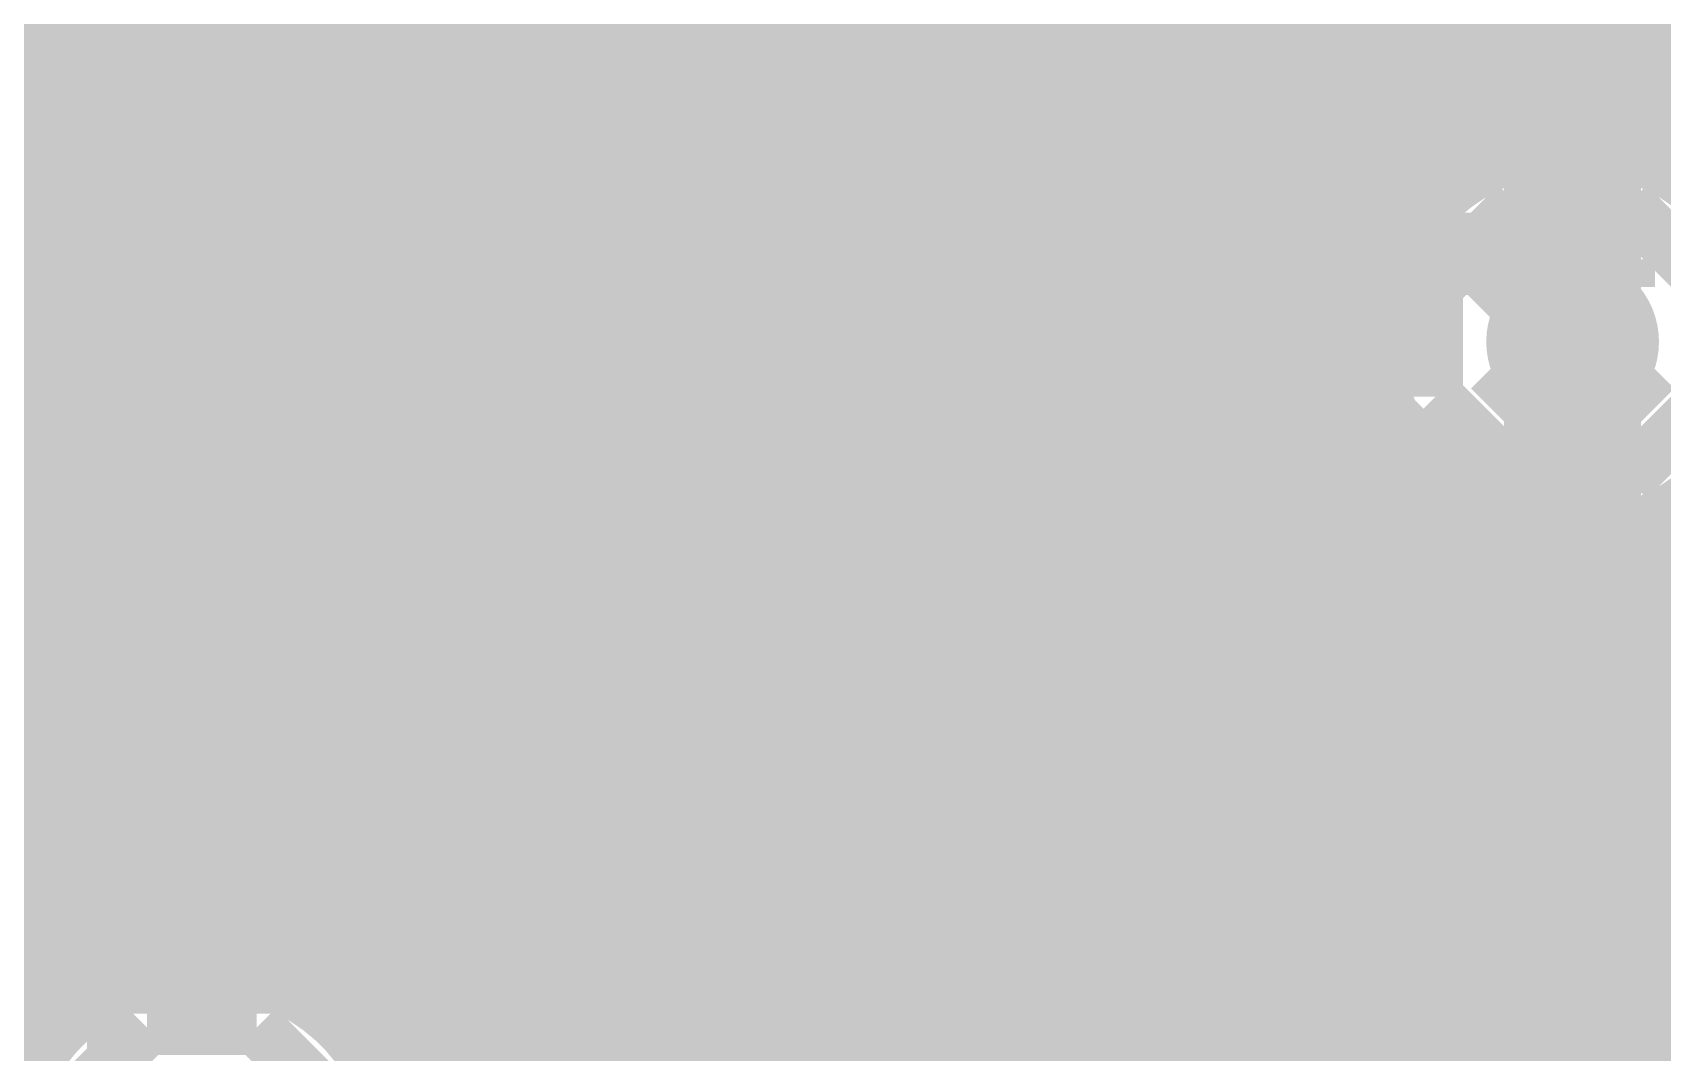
# Model space of a CAD drawing. Extents: x -5 to 157, y -120 to 103.
# Drawn here: x 25.25 to 32.8, y 11.19 to 15.91 of the extents above; entities that cross this region are included whole.
import ezdxf

# ---------------------------------------------------------------- set-up
doc = ezdxf.new("R2010")
doc.units = 0
doc.header["$MEASUREMENT"] = 0
doc.layers.get('0').update_dxf_attribs({"linetype": 'CONTINUOUS'})
for name, color, linetype in [('22-304-2_BOT', 7, 'CONTINUOUS'), ('22-304-2_DRD', 7, 'CONTINUOUS'), ('22-304-2_DRL', 2, 'CONTINUOUS'), ('22-304-2_IN1', 4, 'CONTINUOUS'), ('22-304-2_IN2', 3, 'CONTINUOUS'), ('22-304-2_SMB', 5, 'CONTINUOUS'), ('22-304-2_SMT', 10, 'CONTINUOUS'), ('22-304-2_SPB', 14, 'CONTINUOUS'), ('22-304-2_SSB', 12, 'CONTINUOUS'), ('22-304-2_TOP', 13, 'CONTINUOUS'), ('THRUHOLE_TAP', 7, 'CONTINUOUS')]:
    doc.layers.add(name, color=color, linetype=linetype)

# ---------------------------------------------------------------- blocks, each defined once
blk = doc.blocks.new('ROUND_35')
at = {"const_width": 0.40005}
blk.add_lwpolyline([(-0.200024, 0, 1), (0.200024, 0, 1)], format="xyb", close=True, dxfattribs=at)
blk = doc.blocks.new('ROUND_39')
at = {"const_width": 0.40005}
blk.add_lwpolyline([(-0.200024, 0, 1), (0.200024, 0, 1)], format="xyb", close=True, dxfattribs=at)
blk = doc.blocks.new('RECTANGLE_23')
blk.add_solid([(1.49987, 2.16027), (1.49987, -2.16027), (-1.49987, 2.16027), (-1.49987, -2.16027)])
blk = doc.blocks.new('RECTANGLE_24')
blk.add_solid([(0.82423, 0.22479), (0.82423, -0.22479), (-0.82423, 0.22479), (-0.82423, -0.22479)])
blk = doc.blocks.new('ROUND_86')
at = {"const_width": 0.10033}
blk.add_lwpolyline([(-0.050164, 0, 1), (0.050164, 0, 1)], format="xyb", close=True, dxfattribs=at)
blk = doc.blocks.new('ROUND_88')
at = {"const_width": 0.10033}
blk.add_lwpolyline([(-0.050164, 0, 1), (0.050164, 0, 1)], format="xyb", close=True, dxfattribs=at)
blk = doc.blocks.new('ROUND_42')
at = {"const_width": 0.40005}
blk.add_lwpolyline([(-0.200024, 0, 1), (0.200024, 0, 1)], format="xyb", close=True, dxfattribs=at)
blk = doc.blocks.new('ROUND_80')
at = {"const_width": 0.10033}
blk.add_lwpolyline([(-0.050164, 0, 1), (0.050164, 0, 1)], format="xyb", close=True, dxfattribs=at)

msp = doc.modelspace()

# ---------------------------------------------------------------- linework, layer by layer
at = {"layer": '22-304-2_BOT'}
for points, const_width in [([(27.686, 45.65904), (27.686, 7.47522)], 0.254), ([(27.9146, 45.58792), (27.9146, 7.51078)], 0.254), ([(28.1432, 32.73552), (28.1432, 9.73836)], 0.254), ([(28.3718, 32.36976), (28.3718, 9.92886)], 0.254), ([(28.6004, 32.13862), (28.6004, 13.61948)], 0.254), ([(28.829, 31.91002), (28.829, 13.85062)], 0.254), ([(27.4574, 31.6357), (27.4574, 7.37108)], 0.254), ([(27.2288, 21.76526), (27.2288, 7.16788)], 0.254), ([(27.0002, 21.53666), (27.0002, 9.2456)], 0.254), ([(26.543, 21.3995), (26.543, 11.41984)], 0.254), ([(26.7716, 21.43252), (26.7716, 11.19886)], 0.254), ([(25.6286, 21.2344), (25.6286, 11.47826)], 0.254), ([(25.8572, 21.2344), (25.8572, 11.557)], 0.254), ([(26.0858, 21.2344), (26.0858, 11.57478)], 0.254), ([(26.3144, 21.2344), (26.3144, 11.5316)], 0.254), ([(41.91, 16.51), (41.783, 16.51), (38.354, 13.081), (32.512, 13.081), (31.35884, 14.23416), (30.35554, 14.23416)], 0.381), ([(25.58796, 16.10106), (25.58796, 15.61846)], 0.254), ([(25.58796, 16.10106), (25.58796, 15.61846)], 0.254), ([(29.02204, 16.10106), (29.02204, 15.61846)], 0.254), ([(29.02204, 16.10106), (29.02204, 15.61846)], 0.254), ([(29.02204, 15.9258), (25.58796, 15.9258)], 0.254), ([(29.02204, 15.6972), (25.58796, 15.6972)], 0.254), ([(25.58796, 15.61846), (25.58796, 15.45336)], 0.254), ([(25.58796, 15.61846), (25.58796, 15.45336)], 0.254), ([(29.02204, 15.61846), (29.02204, 15.45336)], 0.254), ([(29.02204, 15.61846), (29.02204, 15.45336)], 0.254), ([(33.8836, 14.605), (33.782, 14.605), (32.85236, 15.53464), (30.35554, 15.53464)], 0.381), ([(29.02204, 15.4686), (25.58796, 15.4686)], 0.254), ([(25.58796, 15.45336), (25.58796, 14.96822)], 0.254), ([(25.58796, 15.45336), (25.58796, 14.96822)], 0.254), ([(29.02204, 15.45336), (29.02204, 14.96822)], 0.254), ([(29.02204, 15.45336), (29.02204, 14.96822)], 0.254), ([(29.02204, 15.24), (25.58796, 15.24)], 0.254), ([(29.02204, 15.0114), (25.58796, 15.0114)], 0.254), ([(25.58796, 14.96822), (25.58796, 14.80312)], 0.254), ([(25.58796, 14.96822), (25.58796, 14.80312)], 0.254), ([(29.02204, 14.96822), (29.02204, 14.80312)], 0.254), ([(29.02204, 14.96822), (29.02204, 14.80312)], 0.254), ([(32.385, 14.478), (31.9786, 14.8844), (30.35554, 14.8844)], 0.381), ([(30.35554, 14.8844), (31.9786, 14.8844), (32.385, 14.478)], 0.381), ([(25.58796, 14.80312), (25.58796, 14.31798)], 0.254), ([(25.58796, 14.80312), (25.58796, 14.31798)], 0.254), ([(29.02204, 14.7828), (25.58796, 14.7828)], 0.254), ([(29.02204, 14.80312), (29.02204, 14.31798)], 0.254), ([(29.02204, 14.80312), (29.02204, 14.31798)], 0.254), ([(29.02204, 14.5542), (25.58796, 14.5542)], 0.254), ([(29.02204, 14.3256), (25.58796, 14.3256)], 0.254), ([(25.58796, 14.31798), (25.58796, 14.15288)], 0.254), ([(25.58796, 14.31798), (25.58796, 14.15288)], 0.254), ([(29.02204, 14.31798), (29.02204, 14.15288)], 0.254), ([(29.02204, 14.31798), (29.02204, 14.15288)], 0.254), ([(25.58796, 14.15288), (25.58796, 13.66774)], 0.254), ([(25.58796, 14.15288), (25.58796, 13.66774)], 0.254), ([(29.02204, 14.15288), (29.02204, 14.04366)], 0.254), ([(29.02204, 14.15288), (29.02204, 14.04366)], 0.254), ([(29.02204, 14.097), (25.58796, 14.097)], 0.254), ([(29.00934, 14.0335), (28.6385, 13.66012)], 0.254), ([(28.84424, 13.8684), (25.58796, 13.8684)], 0.254), ([(25.58796, 13.66774), (25.58796, 13.50264)], 0.254), ([(25.58796, 13.66774), (25.58796, 13.50264)], 0.254), ([(28.61818, 13.6398), (25.58796, 13.6398)], 0.254), ([(27.9019, -1.07696), (29.65704, -1.07696), (30.226, -0.508), (30.226, 10.668), (29.083, 11.811), (29.083, 13.208), (29.45892, 13.58392), (30.35554, 13.58392)], 0.254), ([(25.58796, 13.50264), (25.58796, 12.8524)], 0.254), ([(28.48102, 13.4112), (25.58796, 13.4112)], 0.254), ([(28.448, 13.1826), (25.58796, 13.1826)], 0.254), ([(28.448, 13.208), (28.448, 11.811)], 0.254), ([(28.448, 12.954), (25.58796, 12.954)], 0.254), ([(30.35554, 12.93622), (30.35554, 12.065)], 0.254), ([(30.35554, 12.93622), (30.35554, 12.065)], 0.254), ([(31.6865, 12.91844), (32.01162, 12.59332)], 0.254), ([(31.6865, 12.91844), (31.6865, 12.8524)], 0.254), ([(31.6865, 12.91844), (31.6865, 12.8524)], 0.254), ([(25.58796, 12.8524), (25.58796, 12.20216)], 0.254), ([(31.6865, 12.8524), (31.6865, 12.20216)], 0.254), ([(31.8008, 12.80414), (31.8008, 3.5306)], 0.254), ([(28.448, 12.7254), (25.58796, 12.7254)], 0.254), ([(31.87954, 12.7254), (31.6865, 12.7254)], 0.254), ([(32.0294, 12.57554), (32.0294, 3.5306)], 0.254), ([(28.448, 12.4968), (25.58796, 12.4968)], 0.254), ([(32.12846, 12.4968), (31.6865, 12.4968)], 0.254), ([(32.258, 12.43076), (32.258, 3.5306)], 0.254), ([(32.4866, 12.3825), (32.4866, 3.5306)], 0.254), ([(38.354, 12.3825), (32.512, 12.3825)], 0.254), ([(32.7152, 12.3825), (32.7152, 3.5306)], 0.254), ([(28.448, 12.2682), (25.58796, 12.2682)], 0.254), ([(38.92804, 12.2682), (31.6865, 12.2682)], 0.254), ([(25.58796, 12.20216), (23.2156, 12.20216)], 0.254), ([(25.1714, 12.20216), (25.1714, 10.9474)], 0.254), ([(25.4, 12.20216), (25.4, 11.3157)], 0.254), ([(29.718, 12.20216), (29.718, 12.07262)], 0.254), ([(31.6865, 12.20216), (29.718, 12.20216)], 0.254), ([(29.7434, 12.20216), (29.7434, 12.04722)], 0.254), ([(29.972, 12.20216), (29.972, 11.81862)], 0.254), ([(30.2006, 12.20216), (30.2006, 11.59002)], 0.254), ([(30.4292, 12.20216), (30.4292, 11.36142)], 0.254), ([(30.6578, 12.20216), (30.6578, 11.13282)], 0.254), ([(30.8864, 12.20216), (30.8864, 3.5306)], 0.254), ([(31.115, 12.20216), (31.115, 3.5306)], 0.254), ([(31.3436, 12.20216), (31.3436, 3.5306)], 0.254), ([(31.5722, 12.20216), (31.5722, 3.5306)], 0.254), ([(28.448, 12.0396), (23.2156, 12.0396)], 0.254), ([(29.718, 12.07262), (30.67558, 11.11758)], 0.254), ([(38.69944, 12.0396), (29.75102, 12.0396)], 0.254), ([(28.448, 11.811), (23.2156, 11.811)], 0.254), ([(38.47084, 11.811), (29.97962, 11.811)], 0.254), ([(28.49118, 11.5824), (23.2156, 11.5824)], 0.254), ([(38.24224, 11.5824), (30.20822, 11.5824)], 0.254), ([(25.44064, 11.3538), (23.2156, 11.3538)], 0.254), ([(28.64104, 11.3538), (26.62936, 11.3538)], 0.254), ([(28.6004, 11.39698), (28.6004, 10.02284)], 0.254), ([(28.6385, 11.35888), (29.591, 10.40384)], 0.254), ([(38.01364, 11.3538), (30.43682, 11.3538)], 0.254), ([(25.25014, 11.1252), (23.2156, 11.1252)], 0.254), ([(28.86964, 11.1252), (26.81986, 11.1252)], 0.254), ([(28.829, 11.16584), (28.829, 10.05078)], 0.254), ([(37.78504, 11.1252), (30.66542, 11.1252)], 0.254)]:
    msp.add_lwpolyline(points, dxfattribs=dict(at, const_width=const_width))
at = {"layer": '22-304-2_BOT', "const_width": 0.254}
for points in [[(28.63342, 13.65758, 0.1989124), (28.4472, 13.208)], [(28.63342, 13.65758, 0.1989124), (28.4472, 13.208)], [(32.0167, 12.5857, 0.1989124), (32.512, 12.38054)], [(32.0167, 12.5857, 0.1989124), (32.512, 12.38054)], [(28.448, 11.811, 0.1989124), (28.63399, 11.36199)], [(28.448, 11.811, 0.1989124), (28.63399, 11.36199)], [(26.035, 11.57478, 0.4142136), (25.12822, 10.668)], [(26.94178, 10.668, 0.4142136), (26.035, 11.57478)], [(30.861, 10.668, 0.1989124), (30.67501, 11.11701)]]:
    msp.add_lwpolyline(points, format="xyb", dxfattribs=at)
at = {"layer": '22-304-2_DRD', "const_width": 0.254}
for points in [[(26.67, 16.256), (27.051, 15.875)], [(27.559, 15.875), (27.94, 16.256)], [(27.051, 15.875), (27.559, 15.875)], [(26.035, 15.494), (25.654, 15.113)], [(26.543, 15.494), (26.035, 15.494)], [(26.924, 15.113), (26.543, 15.494)], [(28.067, 15.494), (27.686, 15.113)], [(28.575, 15.494), (28.067, 15.494)], [(28.956, 15.113), (28.575, 15.494)], [(26.035, 15.24), (26.035, 15.113)], [(26.162, 15.24), (26.035, 15.24)], [(26.162, 15.113), (26.162, 15.24)], [(26.416, 15.24), (26.416, 15.113)], [(26.543, 15.24), (26.416, 15.24)], [(26.543, 15.113), (26.543, 15.24)], [(28.067, 15.24), (28.067, 15.113)], [(28.194, 15.24), (28.067, 15.24)], [(28.194, 15.113), (28.194, 15.24)], [(28.448, 15.24), (28.448, 15.113)], [(28.575, 15.24), (28.448, 15.24)], [(28.575, 15.113), (28.575, 15.24)], [(25.654, 15.113), (25.654, 14.605)], [(26.035, 15.113), (26.162, 15.113)], [(26.416, 15.113), (26.543, 15.113)], [(26.924, 14.605), (26.924, 15.113)], [(27.686, 15.113), (27.686, 14.605)], [(28.067, 15.113), (28.194, 15.113)], [(28.448, 15.113), (28.575, 15.113)], [(28.956, 14.605), (28.956, 15.113)], [(32.131, 15.113), (31.75, 14.732)], [(32.131, 15.113), (31.75, 14.732)], [(32.639, 15.113), (32.131, 15.113)], [(32.639, 15.113), (32.131, 15.113)], [(33.02, 14.732), (32.639, 15.113)], [(33.02, 14.732), (32.639, 15.113)], [(32.131, 14.859), (32.131, 14.732)], [(32.258, 14.859), (32.131, 14.859)], [(32.131, 14.859), (32.131, 14.732)], [(32.258, 14.859), (32.131, 14.859)], [(32.258, 14.732), (32.258, 14.859)], [(32.258, 14.732), (32.258, 14.859)], [(32.512, 14.859), (32.512, 14.732)], [(32.639, 14.859), (32.512, 14.859)], [(32.512, 14.859), (32.512, 14.732)], [(32.639, 14.859), (32.512, 14.859)], [(32.639, 14.732), (32.639, 14.859)], [(32.639, 14.732), (32.639, 14.859)], [(26.162, 14.478), (25.908, 14.732)], [(26.67, 14.732), (26.416, 14.478)], [(28.194, 14.478), (27.94, 14.732)], [(28.702, 14.732), (28.448, 14.478)], [(31.75, 14.732), (31.75, 14.224)], [(31.75, 14.732), (31.75, 14.224)], [(32.131, 14.732), (32.258, 14.732)], [(32.131, 14.732), (32.258, 14.732)], [(32.512, 14.732), (32.639, 14.732)], [(32.512, 14.732), (32.639, 14.732)], [(25.654, 14.605), (26.035, 14.224)], [(26.543, 14.224), (26.924, 14.605)], [(27.686, 14.605), (28.067, 14.224)], [(28.575, 14.224), (28.956, 14.605)], [(26.416, 14.478), (26.162, 14.478)], [(28.448, 14.478), (28.194, 14.478)], [(32.258, 14.097), (32.004, 14.351)], [(32.258, 14.097), (32.004, 14.351)], [(32.766, 14.351), (32.512, 14.097)], [(32.766, 14.351), (32.512, 14.097)], [(26.035, 14.224), (26.543, 14.224)], [(28.067, 14.224), (28.575, 14.224)], [(31.75, 14.224), (32.131, 13.843)], [(31.75, 14.224), (32.131, 13.843)], [(32.639, 13.843), (33.02, 14.224)], [(32.639, 13.843), (33.02, 14.224)], [(32.512, 14.097), (32.258, 14.097)], [(32.512, 14.097), (32.258, 14.097)], [(32.131, 13.843), (32.639, 13.843)], [(32.131, 13.843), (32.639, 13.843)], [(26.035, 13.462), (25.654, 13.081)], [(26.543, 13.462), (26.035, 13.462)], [(26.924, 13.081), (26.543, 13.462)], [(28.067, 13.462), (27.686, 13.081)], [(28.575, 13.462), (28.067, 13.462)], [(28.956, 13.081), (28.575, 13.462)], [(26.035, 13.208), (26.035, 13.081)], [(26.162, 13.208), (26.035, 13.208)], [(26.162, 13.081), (26.162, 13.208)], [(26.416, 13.208), (26.416, 13.081)], [(26.543, 13.208), (26.416, 13.208)], [(26.543, 13.081), (26.543, 13.208)], [(28.067, 13.208), (28.067, 13.081)], [(28.194, 13.208), (28.067, 13.208)], [(28.194, 13.081), (28.194, 13.208)], [(28.448, 13.208), (28.448, 13.081)], [(28.575, 13.208), (28.448, 13.208)], [(28.575, 13.081), (28.575, 13.208)], [(25.654, 13.081), (25.654, 12.573)], [(26.035, 13.081), (26.162, 13.081)], [(26.416, 13.081), (26.543, 13.081)], [(26.924, 12.573), (26.924, 13.081)], [(27.686, 13.081), (27.686, 12.573)], [(28.067, 13.081), (28.194, 13.081)], [(28.448, 13.081), (28.575, 13.081)], [(28.956, 12.573), (28.956, 13.081)], [(26.162, 12.446), (25.908, 12.7)], [(26.67, 12.7), (26.416, 12.446)], [(28.194, 12.446), (27.94, 12.7)], [(28.702, 12.7), (28.448, 12.446)], [(30.10154, 12.7), (29.72054, 12.319)], [(30.10154, 12.7), (29.72054, 12.319)], [(30.60954, 12.7), (30.10154, 12.7)], [(30.60954, 12.7), (30.10154, 12.7)], [(30.99054, 12.319), (30.60954, 12.7)], [(30.99054, 12.319), (30.60954, 12.7)], [(25.654, 12.573), (26.035, 12.192)], [(26.543, 12.192), (26.924, 12.573)], [(27.686, 12.573), (28.067, 12.192)], [(28.575, 12.192), (28.956, 12.573)], [(26.416, 12.446), (26.162, 12.446)], [(28.448, 12.446), (28.194, 12.446)], [(30.10154, 12.446), (30.10154, 12.319)], [(30.22854, 12.446), (30.10154, 12.446)], [(30.10154, 12.446), (30.10154, 12.319)], [(30.22854, 12.446), (30.10154, 12.446)], [(30.22854, 12.319), (30.22854, 12.446)], [(30.22854, 12.319), (30.22854, 12.446)], [(30.48254, 12.446), (30.48254, 12.319)], [(30.60954, 12.446), (30.48254, 12.446)], [(30.48254, 12.446), (30.48254, 12.319)], [(30.60954, 12.446), (30.48254, 12.446)], [(30.60954, 12.319), (30.60954, 12.446)], [(30.60954, 12.319), (30.60954, 12.446)], [(29.72054, 12.319), (29.72054, 11.811)], [(29.72054, 12.319), (29.72054, 11.811)], [(30.10154, 12.319), (30.22854, 12.319)], [(30.10154, 12.319), (30.22854, 12.319)], [(30.48254, 12.319), (30.60954, 12.319)], [(30.48254, 12.319), (30.60954, 12.319)], [(30.99054, 11.811), (30.99054, 12.319)], [(30.99054, 11.811), (30.99054, 12.319)], [(26.035, 12.192), (26.543, 12.192)], [(28.067, 12.192), (28.575, 12.192)], [(30.22854, 11.684), (29.97454, 11.938)], [(30.22854, 11.684), (29.97454, 11.938)], [(30.73654, 11.938), (30.48254, 11.684)], [(30.73654, 11.938), (30.48254, 11.684)], [(29.72054, 11.811), (30.10154, 11.43)], [(29.72054, 11.811), (30.10154, 11.43)], [(30.60954, 11.43), (30.99054, 11.811)], [(30.60954, 11.43), (30.99054, 11.811)], [(30.48254, 11.684), (30.22854, 11.684)], [(30.48254, 11.684), (30.22854, 11.684)], [(30.10154, 11.43), (30.60954, 11.43)], [(30.10154, 11.43), (30.60954, 11.43)], [(25.781, 11.303), (25.4, 10.922)], [(25.781, 11.303), (25.4, 10.922)], [(26.289, 11.303), (25.781, 11.303)], [(26.289, 11.303), (25.781, 11.303)], [(26.67, 10.922), (26.289, 11.303)], [(26.67, 10.922), (26.289, 11.303)]]:
    msp.add_lwpolyline(points, dxfattribs=at)
at = {"layer": '22-304-2_IN1', "const_width": 0.254}
for points in [[(29.4132, 49.78908), (29.4132, 11.557)], [(31.4706, 33.44926), (31.4706, 11.557)], [(25.2984, 25.0825), (25.2984, 11.557)], [(31.242, 20.7645), (31.242, 12.2555)], [(29.6418, 20.39366), (29.6418, 12.62634)], [(31.0134, 20.33016), (31.0134, 12.68984)], [(29.8704, 20.18792), (29.8704, 12.83208)], [(30.7848, 20.1549), (30.7848, 12.86256)], [(30.099, 20.08378), (30.099, 12.93622)], [(30.3276, 20.04822), (30.3276, 12.97178)], [(30.5562, 20.06854), (30.5562, 12.94892)], [(29.1846, 17.8816), (29.1846, 15.1384)], [(31.6992, 17.82064), (31.6992, 15.07236)], [(25.527, 17.66824), (25.527, 15.35176)], [(31.9278, 17.63014), (31.9278, 15.26286)], [(32.8422, 17.63014), (32.8422, 15.26286)], [(28.956, 17.5133), (28.956, 15.5067)], [(32.1564, 17.53616), (32.1564, 15.35684)], [(32.385, 17.50822), (32.385, 15.38478)], [(32.6136, 17.53616), (32.6136, 15.35684)], [(25.7556, 17.42694), (25.7556, 15.59306)], [(28.7274, 17.3482), (28.7274, 15.66926)], [(25.9842, 17.30502), (25.9842, 15.71244)], [(26.2128, 17.25676), (26.2128, 15.76324)], [(28.2702, 17.25422), (28.2702, 15.76578)], [(28.4988, 17.26946), (28.4988, 15.748)], [(26.4414, 16.2306), (26.4414, 15.75308)], [(28.0416, 15.97914), (28.0416, 15.7226)], [(26.71064, 15.8242), (22.60092, 15.8242)], [(26.67, 15.8623), (26.67, 15.68196)], [(38.9255, 15.8242), (27.89936, 15.8242)], [(27.813, 15.75816), (27.813, 15.61084)], [(26.8986, 15.6972), (26.8986, 15.5321)], [(25.75814, 15.5956), (22.62378, 15.5956)], [(27.79014, 15.5956), (26.81986, 15.5956)], [(27.1272, 15.61846), (27.1272, 15.20698)], [(27.3558, 15.60322), (27.3558, 11.557)], [(27.5844, 15.6464), (27.5844, 15.38986)], [(38.9255, 15.5956), (28.85186, 15.5956)], [(25.53716, 15.367), (22.58822, 15.367)], [(27.56916, 15.367), (27.04084, 15.367)], [(32.20212, 15.367), (29.07284, 15.367)], [(37.86124, 15.367), (32.56788, 15.367)], [(25.4254, 15.1384), (22.48408, 15.1384)], [(27.4574, 15.1384), (27.1526, 15.1384)], [(31.7627, 15.1384), (29.1846, 15.1384)], [(25.38222, 14.9098), (22.28088, 14.9098)], [(27.41422, 14.9098), (27.19578, 14.9098)], [(31.58744, 14.9098), (29.22778, 14.9098)], [(25.39746, 14.6812), (19.177, 14.6812)], [(27.42946, 14.6812), (27.178, 14.6812)], [(31.50108, 14.6812), (29.21, 14.6812)], [(29.1846, 14.5796), (29.1846, 13.1064)], [(25.4762, 14.4526), (19.09826, 14.4526)], [(27.5082, 14.4526), (27.09926, 14.4526)], [(27.1272, 14.51102), (27.1272, 13.17498)], [(31.47822, 14.4526), (29.13126, 14.4526)], [(25.527, 14.36624), (25.527, 13.31976)], [(27.5844, 14.32814), (27.5844, 13.35786)], [(25.6413, 14.224), (18.9357, 14.224)], [(27.6733, 14.224), (26.9367, 14.224)], [(31.51378, 14.224), (28.9687, 14.224)], [(26.8986, 14.1859), (26.8986, 13.5001)], [(28.956, 14.2113), (28.956, 13.4747)], [(25.7556, 14.12494), (25.7556, 13.56106)], [(27.813, 14.10716), (27.813, 13.57884)], [(26.0096, 13.9954), (18.5674, 13.9954)], [(25.9842, 14.00302), (25.9842, 13.68044)], [(28.0416, 13.9954), (26.5684, 13.9954)], [(26.67, 14.03604), (26.67, 13.64996)], [(28.0416, 13.9954), (28.0416, 13.6906)], [(31.61538, 13.9954), (28.6004, 13.9954)], [(28.7274, 14.0462), (28.7274, 13.63726)], [(26.2128, 13.95476), (26.2128, 13.73124)], [(26.4414, 13.96492), (26.4414, 13.72108)], [(28.2702, 13.95222), (28.2702, 13.73378)], [(28.4988, 13.96746), (28.4988, 13.716)], [(31.6992, 13.88364), (31.6992, 11.557)], [(31.82112, 13.7668), (18.15592, 13.7668)], [(31.9278, 13.69314), (31.9278, 11.557)], [(32.8422, 13.69314), (32.8422, 11.4935)], [(25.72512, 13.5382), (18.06956, 13.5382)], [(27.75712, 13.5382), (26.85288, 13.5382)], [(38.9255, 13.5382), (28.88488, 13.5382)], [(32.1564, 13.59916), (32.1564, 11.53922)], [(32.385, 13.57122), (32.385, 11.4935)], [(32.6136, 13.59916), (32.6136, 11.4935)], [(25.51938, 13.3096), (17.8943, 13.3096)], [(27.55138, 13.3096), (27.05608, 13.3096)], [(38.9255, 13.3096), (29.08808, 13.3096)], [(25.41778, 13.081), (17.45488, 13.081)], [(27.44978, 13.081), (27.16022, 13.081)], [(38.9255, 13.081), (29.19222, 13.081)], [(25.38222, 12.8524), (2.52222, 12.8524)], [(27.41422, 12.8524), (27.19578, 12.8524)], [(29.90342, 12.8524), (29.22778, 12.8524)], [(38.9255, 12.8524), (30.80512, 12.8524)], [(25.40508, 12.6238), (2.52222, 12.6238)], [(27.43708, 12.6238), (27.17292, 12.6238)], [(29.63926, 12.6238), (29.20492, 12.6238)], [(38.9255, 12.6238), (31.06928, 12.6238)], [(29.1846, 12.5476), (29.1846, 11.557)], [(27.1272, 12.47902), (27.1272, 11.557)], [(25.49144, 12.3952), (2.47904, 12.3952)], [(25.527, 12.33424), (25.527, 11.557)], [(27.52344, 12.3952), (27.08656, 12.3952)], [(29.50972, 12.3952), (29.11856, 12.3952)], [(38.9255, 12.3952), (31.19882, 12.3952)], [(27.5844, 12.29614), (27.5844, 11.557)], [(28.956, 12.1793), (28.956, 11.557)], [(25.6667, 12.1666), (16.65986, 12.1666)], [(26.8986, 12.1539), (26.8986, 11.557)], [(27.6987, 12.1666), (26.9113, 12.1666)], [(29.4513, 12.1666), (28.9433, 12.1666)], [(38.9255, 12.1666), (31.25724, 12.1666)], [(25.7556, 12.09294), (25.7556, 11.557)], [(27.813, 12.07516), (27.813, 11.557)], [(25.9842, 11.97102), (25.9842, 11.57478)], [(26.67, 12.00404), (26.67, 11.557)], [(28.0416, 11.9634), (28.0416, 11.557)], [(28.7274, 12.0142), (28.7274, 11.557)], [(26.10612, 11.938), (16.88084, 11.938)], [(26.2128, 11.92276), (26.2128, 11.557)], [(26.4414, 11.93292), (26.4414, 11.557)], [(28.13812, 11.938), (26.47188, 11.938)], [(28.2702, 11.92022), (28.2702, 11.557)], [(28.4988, 11.93546), (28.4988, 11.557)], [(29.45638, 11.938), (28.50388, 11.938)], [(38.9255, 11.938), (31.25216, 11.938)], [(31.242, 11.8745), (31.242, 11.557)], [(29.51988, 11.7094), (16.9926, 11.7094)], [(38.9255, 11.7094), (31.18866, 11.7094)], [(25.85212, 11.557), (24.31288, 11.557)], [(29.60116, 11.557), (26.21788, 11.557)], [(32.004, 11.557), (31.10738, 11.557)], [(36.322, 11.4935), (32.28086, 11.4935)], [(36.17722, 11.4808), (32.30626, 11.4808)]]:
    msp.add_lwpolyline(points, dxfattribs=at)
for points in [[(26.39822, 16.51, 0.4142136), (27.305, 15.60322)], [(27.305, 15.60322, 0.4142136), (28.21178, 16.51)], [(26.289, 15.76578, 0.4142136), (25.38222, 14.859)], [(27.19578, 14.859, 0.4142136), (26.289, 15.76578)], [(28.321, 15.76578, 0.4142136), (27.41422, 14.859)], [(29.22778, 14.859, 0.4142136), (28.321, 15.76578)], [(32.385, 15.38478, 0.4142136), (31.47822, 14.478)], [(32.385, 15.38478, 0.4142136), (31.47822, 14.478)], [(33.29178, 14.478, 0.4142136), (32.385, 15.38478)], [(33.29178, 14.478, 0.4142136), (32.385, 15.38478)], [(25.38222, 14.859, 0.4142136), (26.289, 13.95222)], [(26.289, 13.95222, 0.4142136), (27.19578, 14.859)], [(27.41422, 14.859, 0.4142136), (28.321, 13.95222)], [(28.321, 13.95222, 0.4142136), (29.22778, 14.859)], [(31.47822, 14.478, 0.4142136), (32.385, 13.57122)], [(31.47822, 14.478, 0.4142136), (32.385, 13.57122)], [(32.385, 13.57122, 0.4142136), (33.29178, 14.478)], [(32.385, 13.57122, 0.4142136), (33.29178, 14.478)], [(26.289, 13.73378, 0.4142136), (25.38222, 12.827)], [(27.19578, 12.827, 0.4142136), (26.289, 13.73378)], [(28.321, 13.73378, 0.4142136), (27.41422, 12.827)], [(29.22778, 12.827, 0.4142136), (28.321, 13.73378)], [(30.35554, 12.97178, 0.4142136), (29.44876, 12.065)], [(31.26232, 12.065, 0.4142136), (30.35554, 12.97178)], [(25.38222, 12.827, 0.4142136), (26.289, 11.92022)], [(26.289, 11.92022, 0.4142136), (27.19578, 12.827)], [(27.41422, 12.827, 0.4142136), (28.321, 11.92022)], [(28.321, 11.92022, 0.4142136), (29.22778, 12.827)], [(29.44622, 12.065, 0.1492562), (29.60129, 11.55709)], [(31.10738, 11.557, 0.1496559), (31.26291, 12.065)], [(26.035, 11.57478, 0.0507646), (25.85229, 11.55618)], [(26.21788, 11.557, 0.0507645), (26.035, 11.57561)], [(32.28086, 11.4935, 0.1132621), (32.004, 11.55703)]]:
    msp.add_lwpolyline(points, format="xyb", dxfattribs=at)
at = {"layer": '22-304-2_IN2', "const_width": 0.254}
for points in [[(30.4292, 65.71488), (30.4292, 0.22098)], [(30.2006, 65.25768), (30.2006, 0.58674)], [(29.972, 54.98592), (29.972, 0.76454)], [(29.7434, 54.71414), (29.7434, 9.60882)], [(29.5148, 54.56682), (29.5148, 9.906)], [(29.2862, 54.49316), (29.2862, 10.06348)], [(29.0576, 46.21276), (29.0576, 10.14476)], [(28.829, 45.79366), (28.829, 10.17016)], [(28.6004, 45.6057), (28.6004, 10.14476)], [(27.686, 45.5295), (27.686, 7.59714)], [(28.3718, 45.50156), (28.3718, 10.06348)], [(27.9146, 45.466), (27.9146, 9.60882)], [(28.1432, 45.45838), (28.1432, 9.906)], [(30.6578, 34.34842), (30.6578, -22.86762)], [(30.8864, 33.87344), (30.8864, -0.20828)], [(31.115, 33.5915), (31.115, 0.04318)], [(31.3436, 33.39592), (31.3436, 0.18034)], [(25.1714, 31.29534), (25.1714, 11.22172)], [(25.4, 31.23946), (25.4, 11.47318)], [(25.6286, 23.66264), (25.6286, 11.61034)], [(27.4574, 23.66264), (27.4574, 7.50824)], [(25.8572, 23.36546), (25.8572, 11.67892)], [(27.2288, 23.36546), (27.2288, 7.34314)], [(26.0858, 23.21052), (26.0858, 11.69162)], [(27.0002, 23.21052), (27.0002, 11.01598)], [(26.3144, 23.12924), (26.3144, 11.65606)], [(26.7716, 23.12924), (26.7716, 11.38174)], [(26.543, 23.10384), (26.543, 11.55954)], [(31.5722, 17.78762), (31.5722, 15.10284)], [(31.8008, 17.57172), (31.8008, 15.32128)], [(32.0294, 17.45234), (32.0294, 15.44066)], [(32.258, 17.39646), (32.258, 15.49654)], [(32.4866, 17.39392), (32.4866, 15.49908)], [(32.7152, 17.44218), (32.7152, 15.44828)], [(40.53332, 15.9258), (22.69744, 15.9258)], [(40.53332, 15.6972), (22.74062, 15.6972)], [(32.11576, 15.4686), (22.73046, 15.4686)], [(40.53332, 15.4686), (32.6517, 15.4686)], [(31.69666, 15.24), (22.6695, 15.24)], [(31.5087, 15.0114), (22.5425, 15.0114)], [(31.40456, 14.7828), (22.30882, 14.7828)], [(31.36138, 14.5542), (2.64668, 14.5542)], [(31.369, 14.3256), (2.64668, 14.3256)], [(31.4325, 14.097), (2.64668, 14.097)], [(31.5595, 13.8684), (2.64668, 13.8684)], [(31.5722, 13.85062), (31.5722, 0.24892)], [(31.79318, 13.6398), (2.64668, 13.6398)], [(31.8008, 13.63472), (31.8008, 0.26162)], [(32.0294, 13.51534), (32.0294, 0.22606)], [(32.7152, 13.50518), (32.7152, 2.45618)], [(43.815, 13.4112), (2.64668, 13.4112)], [(32.258, 13.45946), (32.258, 0.12954)], [(32.4866, 13.45692), (32.4866, 2.20472)], [(43.815, 13.1826), (2.57302, 13.1826)], [(43.815, 12.954), (2.6289, 12.954)], [(43.815, 12.7254), (2.64414, 12.7254)], [(43.815, 12.4968), (2.62382, 12.4968)], [(43.815, 12.2682), (16.72082, 12.2682)], [(43.815, 12.0396), (16.9545, 12.0396)], [(43.815, 11.811), (17.0815, 11.811)], [(25.56764, 11.5824), (17.14246, 11.5824)], [(43.815, 11.5824), (26.49982, 11.5824)], [(25.27046, 11.3538), (17.15262, 11.3538)], [(43.815, 11.3538), (26.797, 11.3538)], [(43.815, 11.1252), (26.95448, 11.1252)]]:
    msp.add_lwpolyline(points, dxfattribs=at)
for points in [[(32.385, 15.50416, 0.4142136), (31.35884, 14.478)], [(32.385, 15.50416, 0.4142136), (31.35884, 14.478)], [(33.41116, 14.478, 0.4142136), (32.385, 15.50416)], [(33.41116, 14.478, 0.4142136), (32.385, 15.50416)], [(31.35884, 14.478, 0.4142136), (32.385, 13.45184)], [(31.35884, 14.478, 0.4142136), (32.385, 13.45184)], [(32.385, 13.45184, 0.4142136), (33.41116, 14.478)], [(32.385, 13.45184, 0.4142136), (33.41116, 14.478)], [(26.035, 11.69416, 0.4142136), (25.00884, 10.668)], [(27.06116, 10.668, 0.4142136), (26.035, 11.69416)]]:
    msp.add_lwpolyline(points, format="xyb", dxfattribs=at)
at = {"layer": '22-304-2_SMT', "const_width": 0.254}
for points in [[(28.321, 25.781), (28.321, 12.827)], [(28.5496, 25.781), (28.5496, 12.827)], [(28.7782, 25.781), (28.7782, 12.827)], [(29.0068, 25.781), (29.0068, 12.827)], [(29.2354, 25.781), (29.2354, 12.827)], [(29.464, 25.781), (29.464, 12.827)], [(29.6926, 25.781), (29.6926, 12.827)], [(29.9212, 25.781), (29.9212, 12.827)], [(30.1498, 25.781), (30.1498, 12.827)], [(30.3784, 25.781), (30.3784, 12.827)], [(30.607, 25.781), (30.607, 12.827)], [(30.8356, 25.781), (30.8356, 12.827)], [(30.988, 25.781), (30.988, 12.827)], [(25.3492, 22.733), (25.3492, 12.827)], [(25.5778, 22.733), (25.5778, 12.827)], [(25.8064, 22.733), (25.8064, 12.827)], [(26.035, 22.733), (26.035, 12.827)], [(26.2636, 22.733), (26.2636, 12.827)], [(26.4922, 22.733), (26.4922, 12.827)], [(26.7208, 22.733), (26.7208, 12.827)], [(26.9494, 22.733), (26.9494, 12.827)], [(27.178, 22.733), (27.178, 12.827)], [(27.4066, 22.733), (27.4066, 12.827)], [(27.6352, 22.733), (27.6352, 12.827)], [(27.8638, 22.733), (27.8638, 12.827)], [(28.0924, 22.733), (28.0924, 12.827)], [(30.988, 15.9004), (23.876, 15.9004)], [(30.988, 15.6718), (23.876, 15.6718)], [(30.988, 15.4432), (23.876, 15.4432)], [(30.988, 15.2146), (23.876, 15.2146)], [(30.988, 14.986), (23.876, 14.986)], [(30.988, 14.7574), (23.876, 14.7574)], [(30.988, 14.5288), (23.876, 14.5288)], [(30.988, 14.3002), (23.876, 14.3002)], [(30.988, 14.0716), (23.876, 14.0716)], [(30.988, 13.843), (23.876, 13.843)], [(30.988, 13.6144), (23.876, 13.6144)], [(30.988, 13.3858), (23.876, 13.3858)], [(30.988, 13.1572), (23.876, 13.1572)], [(30.988, 12.9286), (23.876, 12.9286)], [(30.988, 12.827), (23.876, 12.827)]]:
    msp.add_lwpolyline(points, dxfattribs=at)
at = {"layer": '22-304-2_SSB'}
for points, const_width in [([(31.52902, 20.73402), (31.52902, 12.28598), (26.00452, 12.28598), (25.6794, 12.6111), (25.35428, 12.28598), (23.4061, 12.28598), (23.08098, 12.6111), (23.08098, 20.73402), (31.52902, 20.73402)], 0.20066), ([(29.95422, 11.7856), (29.95422, 11.31316), (30.6324, 11.7856), (30.80258, 11.7856), (30.97022, 11.72718), (30.97022, 11.37158), (30.80258, 11.31316)], 0.1524), ([(25.10536, 10.86358), (25.16632, 10.6934), (25.52192, 10.6934), (25.58034, 10.86358), (25.58034, 11.54176), (25.52192, 11.7094), (25.16632, 11.7094), (25.10536, 11.54176)], 0.1524)]:
    msp.add_lwpolyline(points, dxfattribs=dict(at, const_width=const_width))
at = {"layer": '22-304-2_TOP'}
for points, const_width in [([(25.1714, 27.1272), (25.1714, 12.5095)], 0.254), ([(25.4, 26.8986), (25.4, 12.5095)], 0.254), ([(25.6286, 26.67), (25.6286, 12.5095)], 0.254), ([(27.4574, 26.3525), (27.4574, 12.5095)], 0.254), ([(27.686, 26.3525), (27.686, 12.5095)], 0.254), ([(27.9146, 26.3525), (27.9146, 12.5095)], 0.254), ([(28.1432, 26.3525), (28.1432, 12.5095)], 0.254), ([(28.3718, 26.3525), (28.3718, 12.5095)], 0.254), ([(28.6004, 26.3525), (28.6004, 12.5095)], 0.254), ([(28.829, 26.3525), (28.829, 12.46886)], 0.254), ([(29.0576, 26.3525), (29.0576, 12.35456)], 0.254), ([(29.2862, 26.3525), (29.2862, 12.13866)], 0.254), ([(29.5148, 26.3525), (29.5148, 11.91006)], 0.254), ([(29.7434, 26.3525), (29.7434, 11.8745)], 0.254), ([(29.972, 26.3525), (29.972, 11.8745)], 0.254), ([(30.2006, 26.3525), (30.2006, 11.8745)], 0.254), ([(30.4292, 26.3525), (30.4292, 11.8745)], 0.254), ([(30.6578, 26.3525), (30.6578, 11.8745)], 0.254), ([(30.8864, 26.3525), (30.8864, 11.8745)], 0.254), ([(31.115, 26.3525), (31.115, 11.8745)], 0.254), ([(31.3436, 26.3525), (31.3436, 11.93546)], 0.254), ([(25.8572, 23.53564), (25.8572, 12.5095)], 0.254), ([(27.2288, 23.53564), (27.2288, 12.5095)], 0.254), ([(26.0858, 23.34514), (26.0858, 12.5095)], 0.254), ([(27.0002, 23.34514), (27.0002, 12.5095)], 0.254), ([(26.3144, 23.25116), (26.3144, 12.5095)], 0.254), ([(26.543, 23.22322), (26.543, 12.5095)], 0.254), ([(26.7716, 23.25116), (26.7716, 12.5095)], 0.254), ([(32.385, 14.478), (32.385, 18.415)], 0.635), ([(31.5595, 18.03654), (31.5595, 14.85392)], 0.254), ([(31.5722, 18.01114), (31.5722, 14.88186)], 0.254), ([(31.5595, 15.9258), (22.57044, 15.9258)], 0.254), ([(31.5595, 15.6972), (22.62124, 15.6972)], 0.254), ([(31.5595, 15.4686), (22.61108, 15.4686)], 0.254), ([(31.5595, 15.24), (22.53996, 15.24)], 0.254), ([(31.5595, 15.0114), (22.3901, 15.0114)], 0.254), ([(31.52902, 14.7828), (22.06498, 14.7828)], 0.254), ([(16.129, 11.43), (23.495, 11.43), (23.749, 11.684), (28.575, 11.684), (29.21, 11.049), (31.623, 11.049), (32.385, 11.811), (32.385, 14.478)], 0.635), ([(31.48076, 14.5542), (2.5273, 14.5542)], 0.254), ([(31.49092, 14.3256), (2.5273, 14.3256)], 0.254), ([(31.5595, 14.097), (2.5273, 14.097)], 0.254), ([(31.5595, 14.09954), (31.5595, 12.15136)], 0.254), ([(31.5595, 13.8684), (2.5273, 13.8684)], 0.254), ([(31.5595, 13.6398), (2.5273, 13.6398)], 0.254), ([(31.5595, 13.4112), (2.33172, 13.4112)], 0.254), ([(31.5595, 13.1826), (2.44602, 13.1826)], 0.254), ([(31.5595, 12.954), (2.50952, 12.954)], 0.254), ([(31.5595, 12.7254), (15.9893, 12.7254)], 0.254), ([(28.575, 12.5095), (23.749, 12.5095)], 0.254), ([(31.5595, 12.4968), (28.71978, 12.4968)], 0.254), ([(31.5595, 12.2682), (29.15666, 12.2682)], 0.254), ([(29.16682, 12.26058), (29.55036, 11.8745)], 0.254), ([(31.5595, 12.15136), (31.2801, 11.8745)], 0.254), ([(31.4452, 12.0396), (29.38526, 12.0396)], 0.254), ([(31.2801, 11.8745), (29.55036, 11.8745)], 0.254), ([(32.96158, 11.21918), (32.21482, 10.47242)], 0.254), ([(39.6875, 11.1252), (32.86506, 11.1252)], 0.254)]:
    msp.add_lwpolyline(points, dxfattribs=dict(at, const_width=const_width))
at = {"layer": '22-304-2_TOP', "const_width": 0.254}
for points in [[(31.5595, 14.85392, 0.107239), (31.47794, 14.478)], [(31.5595, 14.85392, 0.107239), (31.47794, 14.478)], [(31.47822, 14.478, 0.1078828), (31.56072, 14.1001)], [(31.47822, 14.478, 0.1078828), (31.56072, 14.1001)], [(29.1592, 12.2682, 0.1989124), (28.575, 12.51018)]]:
    msp.add_lwpolyline(points, format="xyb", dxfattribs=at)

# ---------------------------------------------------------------- block references
at = {"layer": '22-304-2_BOT'}
for name, p in [('RECTANGLE_23', (27.305, 16.51)), ('RECTANGLE_24', (30.35554, 15.53464)), ('ROUND_35', (26.289, 14.859)), ('ROUND_35', (28.321, 14.859)), ('RECTANGLE_24', (30.35554, 14.8844)), ('ROUND_39', (32.385, 14.478)), ('RECTANGLE_24', (30.35554, 14.23416)), ('RECTANGLE_24', (30.35554, 13.58392)), ('ROUND_35', (26.289, 12.827)), ('ROUND_35', (28.321, 12.827)), ('RECTANGLE_24', (30.35554, 12.93622)), ('ROUND_39', (30.35554, 12.065))]:
    msp.add_blockref(name, p, dxfattribs=at)
at = {"layer": '22-304-2_DRL'}
for name, p in [('ROUND_86', (26.289, 14.859)), ('ROUND_86', (28.321, 14.859)), ('ROUND_88', (32.385, 14.478)), ('ROUND_86', (26.289, 12.827)), ('ROUND_86', (28.321, 12.827)), ('ROUND_88', (30.35554, 12.065))]:
    msp.add_blockref(name, p, dxfattribs=at)
at = {"layer": '22-304-2_IN1'}
for name, p in [('ROUND_35', (26.289, 14.859)), ('ROUND_35', (28.321, 14.859)), ('ROUND_39', (32.385, 14.478)), ('ROUND_35', (26.289, 12.827)), ('ROUND_35', (28.321, 12.827)), ('ROUND_42', (30.35554, 12.065))]:
    msp.add_blockref(name, p, dxfattribs=at)
at = {"layer": '22-304-2_IN2'}
for name, p in [('ROUND_35', (26.289, 14.859)), ('ROUND_35', (28.321, 14.859)), ('ROUND_42', (32.385, 14.478)), ('ROUND_35', (26.289, 12.827)), ('ROUND_35', (28.321, 12.827)), ('ROUND_42', (30.35554, 12.065))]:
    msp.add_blockref(name, p, dxfattribs=at)
at = {"layer": '22-304-2_SMB'}
for name, p in [('RECTANGLE_23', (27.305, 16.51)), ('RECTANGLE_24', (30.35554, 15.53464)), ('RECTANGLE_24', (30.35554, 14.8844)), ('RECTANGLE_24', (30.35554, 14.23416)), ('RECTANGLE_24', (30.35554, 13.58392)), ('RECTANGLE_24', (30.35554, 12.93622))]:
    msp.add_blockref(name, p, dxfattribs=at)
at = {"layer": '22-304-2_SPB'}
for name, p in [('RECTANGLE_23', (27.305, 16.51)), ('RECTANGLE_24', (30.35554, 15.53464)), ('RECTANGLE_24', (30.35554, 14.8844)), ('RECTANGLE_24', (30.35554, 14.23416)), ('RECTANGLE_24', (30.35554, 13.58392)), ('RECTANGLE_24', (30.35554, 12.93622))]:
    msp.add_blockref(name, p, dxfattribs=at)
at = {"layer": '22-304-2_TOP'}
for name, p in [('ROUND_35', (26.289, 14.859)), ('ROUND_35', (28.321, 14.859)), ('ROUND_39', (32.385, 14.478)), ('ROUND_35', (26.289, 12.827)), ('ROUND_35', (28.321, 12.827)), ('ROUND_39', (30.35554, 12.065))]:
    msp.add_blockref(name, p, dxfattribs=at)
at = {"layer": 'THRUHOLE_TAP'}
for p in [(26.289, 14.859), (28.321, 14.859), (32.385, 14.478), (26.289, 12.827), (28.321, 12.827), (30.35554, 12.065)]:
    msp.add_blockref('ROUND_80', p, dxfattribs=at)

doc.saveas('drawing.dxf')
